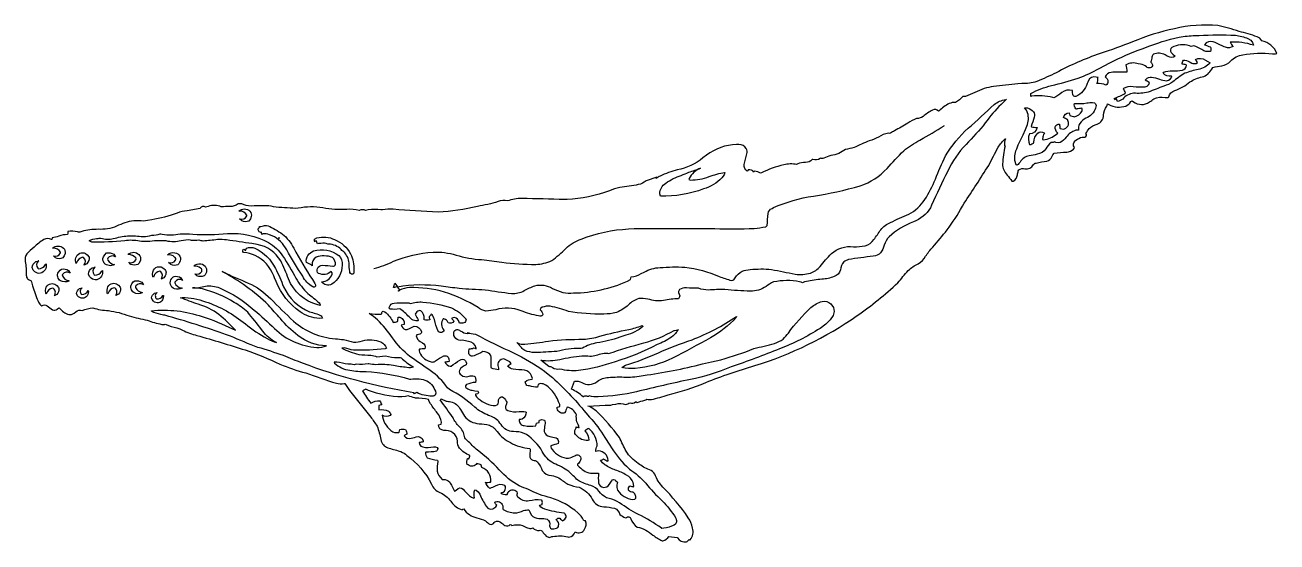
# Model space of a CAD drawing. Extents: x 0.7 to 44.7, y 1.1 to 11.2.
# Drawn here: x 0.7 to 22.34, y 1.11 to 10.04 of the extents above; entities that cross this region are included whole.
import ezdxf

# ---------------------------------------------------------------- set-up
doc = ezdxf.new("R2010")
doc.units = 0
doc.linetypes.add('0', pattern=[0])
doc.layers.add('1', color=7, linetype='0')

msp = doc.modelspace()

# ---------------------------------------------------------------- linework, layer by layer
at = {"layer": '1'}
msp.add_line((5.087608, 6.346344), (5.087608, 6.374123), dxfattribs=at)
for points in [[(21.542305, 9.417542, -0.173071), (21.751076, 9.528156, -0.064886), (22.268356, 9.545841), (22.316948, 9.543186), (22.342865, 9.550148, 0.242235), (22.081238, 9.770531, 0.199274), (21.999916, 9.837486, 0.03598), (21.687317, 9.929848, 0.039662), (21.319611, 10.032261, 0.081936), (20.572739, 9.976929, 0.048019), (19.847069, 9.753143, -0.019304), (19.283531, 9.548775, 0.040999), (18.526253, 9.216801, -0.015566), (18.188148, 9.065453, -0.082231), (17.933289, 9.029018), (17.862207, 9.024373, -0.000413), (17.439436, 8.977151, 0.029146), (17.278023, 8.946175, -0.015171), (16.954596, 8.808665, -0.116418), (16.909866, 8.8064, -0.127824), (16.783714, 8.704975, 0.133525), (16.677307, 8.683032, 0.114933), (16.503242, 8.557247), (16.490189, 8.550716, 0.366528), (16.388184, 8.571026, 0.071181), (16.224739, 8.459145, -0.113593), (16.112785, 8.424614, 0.092571), (15.962646, 8.344429, -0.025854), (15.727192, 8.215131, 0.029722), (15.661667, 8.170277), (15.644829, 8.169724), (15.625992, 8.17247, 0.125022), (15.453301, 8.103784, -0.06554), (15.294357, 8.040878, 0.017308), (15.031301, 7.922694, -0.000226), (14.882095, 7.888676, 0.033913), (14.766762, 7.823311, -0.076795), (14.627693, 7.788025, 0.043361), (14.506617, 7.740386, -0.151327), (14.451157, 7.740456), (14.441765, 7.737694, -0.281067), (14.318756, 7.718235), (14.307693, 7.716595, -0.207152), (14.190979, 7.668163, 0.084476), (14.055351, 7.641933), (14.037056, 7.630604, 0.127788), (13.815143, 7.624437, 0.069925), (13.428642, 7.485134), (13.410484, 7.481888, 0.103902), (13.315231, 7.517033, 0.350054), (13.299667, 7.501057, 0.344932), (13.200195, 7.536652, -0.062919), (13.18409, 7.514038, -0.279382), (13.131805, 7.629696, -0.040662), (13.17691, 7.813103, 0.173744), (13.166565, 7.909885, 0.228783), (13.039528, 7.976723), (12.997826, 7.979046, 0.156054), (12.480919, 7.790554), (12.417755, 7.745178, -0.116817), (11.973087, 7.536773, 0.051825), (11.677279, 7.432478, 0.02241), (11.607162, 7.388477, -0.012596), (11.619736, 7.412247), (11.61718, 7.411488), (11.432846, 7.350037, -0.120673), (11.300011, 7.28376, -0.026129), (10.978021, 7.234168, 0.067391), (10.80072, 7.177822, -0.077741), (10.069481, 7.02504), (10.02433, 7.024782, 0.00182), (9.284372, 7.045288, 0.07982), (9.037964, 7.001186, 0.160723), (8.873535, 6.990669, -0.04153), (8.517159, 6.908188, -0.047516), (7.837714, 6.807484, -0.010349), (7.060143, 6.857628, 0.048224), (6.874268, 6.847061), (6.848999, 6.846863, 0.048249), (6.628358, 6.848147, 0.045128), (6.582085, 6.83379, 0.268847), (6.475014, 6.838707, 0.091094), (6.259674, 6.854576, -0.064571), (5.846353, 6.883056, 0.083716), (5.418786, 6.876931), (5.375809, 6.871685, -0.011534), (4.989089, 6.899868, 0.081381), (4.828616, 6.919146, 0.008831), (4.602832, 6.914155, -0.097672), (4.443214, 6.950783, -0.018244), (4.377792, 6.950726, -0.192086), (4.239899, 6.906036, 0.036751), (4.08847, 6.897793, 0.2019), (3.861557, 6.90733), (3.815903, 6.895664, 0.446137), (3.723221, 6.870522), (3.497475, 6.829472, 0.081369), (3.327126, 6.792217, -0.059658), (2.885129, 6.677564), (2.815662, 6.666238), (2.746208, 6.654823, -0.005981), (2.575203, 6.659359, 0.08402), (2.278108, 6.564174, -0.108736), (1.958605, 6.511522, 0.058284), (1.677757, 6.475792, -0.240924), (1.603332, 6.467958, 0.106097), (1.435936, 6.471127, 0.004662), (1.429291, 6.421013, 0.092152), (1.277851, 6.391504, -0.030732), (1.165352, 6.365814), (1.157898, 6.333687), (1.152054, 6.335087, 0.278379), (1.020546, 6.33268, 0.064353), (0.850609, 6.201351, 0.063881), (0.72438, 6.086243, 0.193857), (0.698219, 5.957249, -0.043973), (0.715301, 5.719972, 0.128605), (0.738182, 5.654373, 0.012279), (0.793171, 5.627571, -0.133244), (0.822826, 5.53553, 0.017869), (0.920938, 5.268892, 0.053179), (0.965919, 5.200981), (0.985374, 5.190243, -0.329383), (1.080017, 5.189625, -0.012824), (1.170572, 5.121149, 0.302828), (1.250885, 5.129761), (1.278069, 5.154957), (1.290222, 5.149139, 0.143424), (1.452774, 5.037876, 0.224579), (1.54332, 5.065117), (1.572701, 5.085873, -0.267372), (1.68544, 5.110012, -0.053913), (1.869331, 5.152931, 0.056556), (2.13649, 5.105843, -0.062288), (2.498634, 5.014126, 0.013899), (2.80909, 4.938889, 0.041566), (3.059146, 4.868665, 0.055721), (3.120743, 4.870659), (3.223312, 4.829624, -0.084346), (3.416046, 4.769722, 0.053065), (3.667669, 4.678321, -0.005162), (4.503319, 4.426273, -0.026346), (5.102468, 4.182991, 0.036409), (5.548326, 4.029552, 0.015159), (6.078034, 3.852109, 0.080949), (6.211624, 3.845032), (6.224655, 3.849518), (6.306701, 3.726445, 0.00724), (6.672173, 3.267245, -0.019178), (6.783302, 3.106995), (6.794937, 3.082272, -0.019226), (6.855759, 2.84951, 0.262658), (6.990883, 2.727219, -0.023526), (7.195115, 2.66971, -0.077067), (7.297935, 2.603561, -0.116516), (7.725822, 2.108665, 0.222573), (7.87014, 1.961044, -0.147403), (8.05555, 1.813778), (8.07151, 1.794144, 0.181437), (8.251122, 1.666328, -0.019001), (8.281029, 1.680359, 0.201018), (8.507027, 1.525974, -0.049315), (8.656273, 1.474602, 0.04361), (8.73008, 1.414597, 0.329491), (8.809971, 1.447214, -0.414995), (8.918544, 1.448273, 0.007821), (8.99447, 1.393511, 0.292662), (9.085556, 1.409077, -0.013654), (9.115417, 1.395477, -0.076854), (9.202797, 1.402447), (9.219032, 1.406113, -0.134962), (9.363825, 1.358888, 0.097202), (9.447723, 1.340496), (9.465477, 1.345467), (9.474388, 1.349937, 0.221227), (9.587105, 1.304974, -0.416612), (9.642494, 1.288101, 0.062518), (9.706894, 1.210976, 0.098957), (9.763614, 1.185142, -0.112353), (9.82113, 1.201746, -0.098341), (10.08007, 1.199181), (10.100647, 1.192879, 0.287396), (10.207809, 1.282433, 0.444871), (10.370974, 1.328176, 0.248706), (10.386055, 1.471893, -0.021246), (10.355331, 1.478634), (10.351517, 1.483593, 0.113527), (10.252441, 1.613068, 0.095309), (9.789383, 1.872375, -0.059), (9.398125, 2.012482, 0.011523), (9.239288, 2.077316, -0.085995), (8.894547, 2.354324, 0.044876), (8.5197, 2.692302, -0.029062), (8.343201, 2.863335, -0.240865), (8.296776, 2.928047, 0.162158), (8.200623, 3.103909, -0.077002), (8.096024, 3.25555, 0.007907), (7.875113, 3.561688), (7.877714, 3.560531, 0.210743), (7.887964, 3.576526), (7.890892, 3.579235), (7.976883, 3.543301, -0.027922), (8.05532, 3.531374, -0.222259), (8.223488, 3.397228), (8.257202, 3.341961), (8.276802, 3.31068, 0.242944), (8.506699, 3.158096, 0.014331), (8.678261, 3.139641, -0.187937), (8.838486, 3.042019), (8.858925, 3.017887, 0.133133), (9.087669, 2.825634, 0.105327), (9.422173, 2.721928), (9.429695, 2.714787, 0.037751), (9.426727, 2.571247, 0.36582), (9.4972, 2.518677, -0.227232), (9.570206, 2.472637, -0.045633), (9.639891, 2.345185, 0.25304), (9.798696, 2.257574, -0.062629), (9.92704, 2.216297, 0.026745), (10.083725, 2.105213, 0.047746), (10.279045, 2.052914, -0.17715), (10.501465, 1.846149, 0.256827), (10.70163, 1.717537, -0.043459), (10.887559, 1.691349, -0.257124), (10.978821, 1.582951, 0.039134), (11.076309, 1.527035), (11.092621, 1.533527, -0.473349), (11.170486, 1.509232, 0.15331), (11.282646, 1.365658, -0.132637), (11.552611, 1.22615, 0.055838), (11.710938, 1.127575), (11.725876, 1.126236, 0.156049), (11.829437, 1.203171), (11.828606, 1.204288), (11.972054, 1.183796), (11.974762, 1.182255, 0.295516), (12.130496, 1.110029, 0.209917), (12.178108, 1.152973, 0.204043), (12.197433, 1.144814, 0.233404), (12.239375, 1.348951, 0.095955), (12.163322, 1.52742, 0.044161), (11.723366, 2.056561, -0.085342), (11.584752, 2.278569, 0.180777), (11.491837, 2.356842, -0.082485), (11.297058, 2.466282, -0.109826), (11.089356, 2.675673, 0.005855), (10.972595, 2.912647, 0.044511), (10.571516, 3.372873, 0.06145), (10.455002, 3.448799), (10.425842, 3.455196), (10.723747, 3.475056, 0.09594), (10.85527, 3.481049), (10.911858, 3.491745, -0.15874), (11.080498, 3.484959, 0.025409), (11.156372, 3.512932, 0.382493), (11.248764, 3.532154, -0.217835), (11.278961, 3.520584, -0.029353), (11.412375, 3.556737, 0.042626), (11.449043, 3.575191, 0.115582), (11.525337, 3.571281, 0.042385), (11.816711, 3.653645, 0.043159), (12.464943, 3.864677, -0.022805), (13.314491, 4.155327, 0.078), (15.082911, 5.019784, 0.037508), (15.786896, 5.587972, -0.008209), (15.967308, 5.797577, -0.081758), (16.140877, 5.917305, 0.139588), (16.267143, 6.045692, -0.055528), (16.390417, 6.20291, 0.00214), (16.641891, 6.502052, 0.032443), (16.902534, 6.908646), (16.934013, 6.960667, 0.003233), (17.358315, 7.615635, -0.000512), (17.521475, 7.929632, -0.073119), (17.643738, 8.073147), (17.650749, 8.074375, 0.143489), (17.630465, 7.961986, 0.180413), (17.640594, 7.953362, 0.031096), (17.597986, 7.640496, 0.188244), (17.676422, 7.449898, -0.020587), (17.760468, 7.344456), (17.779579, 7.343407, 0.263757), (17.854927, 7.453293, -0.012811), (17.870102, 7.523571), (17.879402, 7.538418, -0.245596), (17.985596, 7.556362, 0.337823), (18.132542, 7.630186, -0.160633), (18.177345, 7.657112, -0.04123), (18.362942, 7.690543, 0.211354), (18.452324, 7.764946), (18.468491, 7.800125), (18.487549, 7.828304, -0.030256), (18.708176, 7.845644, 0.129608), (18.827133, 7.897034), (18.844582, 7.919097, -0.458192), (18.866417, 8.050407, -0.109578), (18.975021, 8.104763, 0.364051), (19.051552, 8.133362, 0.172093), (19.039772, 8.165947, -0.035866), (19.095512, 8.254025, -0.118408), (19.235535, 8.330261, 0.347032), (19.342285, 8.485035, -0.150294), (19.398466, 8.640931, 0.027676), (19.414925, 8.677891), (19.43689, 8.668678, 0.208156), (19.729322, 8.64225, 0.155678), (19.816765, 8.717438), (19.837059, 8.730316), (19.860886, 8.714455, 0.321565), (20.138975, 8.712214, 0.045359), (20.215744, 8.767612, -0.151145), (20.409306, 8.790332, 0.01874), (20.461288, 8.79026), (20.471397, 8.798798, -0.277027), (20.578346, 8.910255, 0.098493), (20.839012, 9.059082, -0.103997), (21.049959, 9.144646, 0.199981), (21.215698, 9.279015), (21.235626, 9.307381, -0.052483), (21.390335, 9.334557, 0.146365)], [(21.936073, 9.692245, 0.102684), (21.534904, 9.743587, 0.012001), (21.583298, 9.672759, -0.263342), (21.455017, 9.657883, -0.027542), (21.275436, 9.738201), (21.240547, 9.750492, 0.373922), (21.091087, 9.699745, -0.043262), (21.185997, 9.662453), (21.193764, 9.661041, -0.116305), (21.194412, 9.586555, -0.192142), (21.042389, 9.616493, 0.082055), (20.903124, 9.680697, 0.148074), (20.857658, 9.670433), (20.831749, 9.683441, 0.196699), (20.523851, 9.650873, 0.420898), (20.51181, 9.566654), (20.539536, 9.537254), (20.584114, 9.505302, -0.318961), (20.459305, 9.497562), (20.442444, 9.506073), (20.407814, 9.524663, 0.225932), (20.207909, 9.537823, 0.243725), (20.181068, 9.488987, -0.044751), (20.162544, 9.402973), (20.163727, 9.397854, -0.074009), (20.193001, 9.352287, -0.606955), (20.087234, 9.316986, 0.16285), (19.983978, 9.362637), (19.944748, 9.372112, 0.200656), (19.730682, 9.355392, -0.020489), (19.748428, 9.231323), (19.750717, 9.225544), (19.726517, 9.224422, 0.039147), (19.475075, 9.223136, 0.23448), (19.369568, 9.144886), (19.381027, 9.136688, -0.557261), (19.386093, 9.003319, 0.124509), (19.229256, 9.032536, 0.095744), (19.247856, 9.127579), (19.249969, 9.133907), (19.218903, 9.142262, 0.400795), (19.081062, 9.07275), (19.071831, 9.053368), (19.063087, 9.033024, -0.20373), (18.867176, 8.806345, -0.422065), (18.811424, 8.844002), (18.80632, 8.873005), (18.805702, 8.911686, 0.231966), (18.623917, 8.873535, -0.020226), (18.484093, 8.781651), (18.465782, 8.78936, 0.087008), (18.102325, 8.814148), (18.091118, 8.809944), (18.087616, 8.80468), (18.087654, 8.86026, -0.061259), (18.445793, 8.994667, 0.01946), (18.905579, 9.122894, 0.031962), (19.269478, 9.290771), (19.453087, 9.386044, -0.040056), (20.013367, 9.633064), (20.14238, 9.679615, -0.04906), (20.723396, 9.843586, -0.041105), (20.995819, 9.861153, -0.030918), (21.624073, 9.865431, -0.070265), (21.840958, 9.808895), (21.888245, 9.778011), (21.920731, 9.739357)], [(21.148148, 9.412437), (21.186478, 9.388561, -0.168061), (20.980309, 9.272537, 0.050636), (20.750046, 9.207184, 0.048881), (20.541727, 9.058315, -0.092076), (20.385605, 8.98785, -0.011047), (20.116257, 8.883583, -0.100838), (19.864326, 8.865738, 0.184205), (19.675638, 8.762873, -0.125866), (19.587593, 8.721394), (19.560089, 8.776402), (19.558884, 8.776821, 0.15224), (19.543877, 8.748104, -0.376355), (19.53257, 8.777973, 0.047945), (19.714134, 8.859844), (19.721054, 8.867485, 0.11151), (19.686302, 8.939903), (19.694427, 8.953098, -0.148947), (19.854584, 8.980549, 0.044848), (20.066607, 8.976387, 0.122373), (20.123688, 9.005478), (20.136551, 9.032055), (20.135963, 9.050423, -0.005104), (20.066467, 9.088554), (20.079117, 9.10841, -0.254493), (20.174263, 9.13854, -0.080064), (20.312111, 9.104439, 0.078003), (20.433762, 9.080193), (20.4683, 9.087605), (20.498154, 9.107456), (20.522293, 9.14257), (20.520348, 9.159709, -0.285428), (20.372391, 9.210484), (20.386581, 9.226025, -0.115357), (20.533455, 9.249119, 0.063241), (20.709044, 9.261911, 0.298548), (20.777954, 9.344391), (20.774445, 9.355991, 0.015183), (20.703453, 9.364933, -0.227443), (20.729439, 9.433716), (20.747009, 9.4375, -0.077653), (20.869419, 9.384086, 0.141505), (20.945915, 9.37751), (20.968643, 9.391537), (20.97036, 9.396935, -0.005933), (20.931641, 9.443893, -0.295853), (21.1052, 9.437297, -0.022053)], [(17.573853, 8.668068, 0.051498), (17.299774, 8.350018, -0.023598), (16.967346, 7.976707, 0.088269), (16.6493, 7.51455, 0.016268), (16.371704, 6.928043, -0.183457), (16.101151, 6.659641), (16.055702, 6.638542, 0.095317), (15.637303, 6.383221, 0.119613), (15.553032, 6.235711, -0.064413), (15.48891, 6.106763, -0.198324), (15.362572, 6.045223, 0.018831), (14.933199, 5.986964, 0.078071), (14.854912, 5.95002, 0.160039), (14.79471, 5.808962, -0.268251), (14.685465, 5.69338, -0.077341), (14.474548, 5.647877, 0.028277), (14.207253, 5.6115), (14.170448, 5.601048), (14.137611, 5.588177), (14.115227, 5.596382), (14.08963, 5.604713, 0.10172), (13.638016, 5.600975, 0.071207), (13.50795, 5.521984, -0.148969), (13.236618, 5.44334, -0.030146), (12.797455, 5.472847, 0.020746), (12.511527, 5.461024, -0.094073), (12.3405, 5.492943, -0.030875), (12.132225, 5.49833, 0.147796), (12.013617, 5.468767, 0.233937), (11.996849, 5.422157), (12.004951, 5.390343), (12.019257, 5.359638, -0.003619), (11.996735, 5.309563, 0.050904), (11.736754, 5.280053, -0.105681), (11.464481, 5.3053, 0.078663), (11.306686, 5.313583, 0.117015), (11.128784, 5.205009, -0.086512), (10.921486, 5.074532, -0.075598), (10.70298, 5.047485, -0.050066), (10.092133, 5.093212, 0.035902), (9.774276, 5.181986, 0.115172), (9.638718, 5.163956), (9.608727, 5.145626), (9.60183, 5.119545, -0.163274), (9.646645, 5.039349, -0.412945), (9.611542, 5.012955), (9.594757, 5.012424), (9.575966, 5.013695, -0.047556), (9.27343, 5.103302, 0.170676), (8.833946, 5.120786, -0.043605), (8.66449, 5.099094, -0.106531), (8.528656, 5.157589, 0.061832), (7.947411, 5.427898, 0.077671), (7.343854, 5.503523, 0.087844), (7.170753, 5.458992, -0.623651), (7.14827, 5.448196, 0.308654), (7.171074, 5.469471), (7.170898, 5.471409), (7.135254, 5.518929), (7.134018, 5.519127, 0.008917), (7.064285, 5.503685, 0.042939), (7.088158, 5.581718), (7.134949, 5.519337, -0.077017), (7.892921, 5.532124, -0.01131), (8.203705, 5.492032, 0.00999), (8.652129, 5.466827, -0.000063), (9.104034, 5.400762, 0.138285), (9.326591, 5.45195, -0.040276), (9.511017, 5.536373, -0.207581), (9.814357, 5.489892, 0.037703), (9.993698, 5.419758, 0.074872), (10.181046, 5.411415, 0.101021), (11.11026, 5.615505), (11.166289, 5.6437, -0.000645), (11.175873, 5.688919, 0.110048), (11.348839, 5.74612), (11.402, 5.772644, -0.122359), (11.675682, 5.85038, -0.031814), (12.104553, 5.857838, -0.072402), (12.698029, 5.696123, 0.030162), (12.910176, 5.62834, 0.335583), (12.974953, 5.672557, -0.123233), (13.094101, 5.787407, -0.084068), (13.231528, 5.816422, -0.050311), (13.603844, 5.817146, -0.00393), (14.011687, 5.7369, 0.099844), (14.274986, 5.754338, 0.132356), (14.442955, 5.868896, -0.022151), (14.638764, 6.092421, -0.209186), (15.020688, 6.211009, 0.051024), (15.223015, 6.228193, 0.167813), (15.37233, 6.334145, 0.010675), (15.491524, 6.50423, -0.12136), (15.660408, 6.631451, -0.003328), (15.974609, 6.772133, 0.131431), (16.253122, 7.028006, 0.054), (16.435928, 7.377221, -0.019847), (16.613754, 7.779696, -0.08268), (17.005127, 8.257684, 0.00796), (17.452621, 8.66699, -0.152936), (17.653379, 8.751773), (17.661236, 8.754697), (17.668228, 8.75932, 0.002466)], [(18.867622, 8.593563, -0.28209), (18.842178, 8.687656, 0.089343), (19.053364, 8.697259, -0.031691), (19.155609, 8.703072), (19.187248, 8.695744), (19.207802, 8.678955), (19.214752, 8.650307), (19.205566, 8.60738, -0.214062), (19.040817, 8.431108, 0.116858), (18.931622, 8.33912, 0.13905), (18.913406, 8.264751), (18.908592, 8.226635), (18.864014, 8.224586, 0.166292), (18.700594, 8.10164, -0.078803), (18.592194, 8.011791), (18.558296, 8.003838), (18.522087, 8.009628), (18.494286, 8.021816, -0.170592), (18.452217, 8.013683), (18.439438, 8.009586, 0.134815), (18.348282, 7.901154, -0.200784), (18.194893, 7.81078, -0.058075), (18.05706, 7.783905, 0.192968), (17.902153, 7.674319, -0.026019), (17.853294, 7.621704), (17.834671, 7.627773), (17.808929, 7.700657), (17.809196, 7.780689), (17.829582, 7.866344, -0.038414), (17.952682, 8.141499), (17.994759, 8.234127), (18.02755, 8.324623), (18.045189, 8.411442), (18.041786, 8.493042), (18.011459, 8.567867), (17.976669, 8.610233), (18.031822, 8.610233, -0.138531), (18.13306, 8.544351, -0.230325), (18.146194, 8.448677, -0.010228), (18.093285, 8.290897), (18.096786, 8.282288, 0.013783), (18.195175, 8.271175, -0.394245), (18.064064, 8.159992, 0.226457), (18.066444, 7.974365, 0.055638), (18.135727, 8.002411), (18.138618, 8.015285, -0.201491), (18.206104, 8.173612, -0.303455), (18.315071, 8.179913), (18.32132, 8.166828, 0.225591), (18.293367, 8.085202, -0.048917), (18.287354, 8.061756), (18.306618, 8.059795, 0.144581), (18.531303, 8.156555), (18.553329, 8.172295, -0.243084), (18.509956, 8.283134, -0.349993), (18.582832, 8.328384, 0.041133), (18.591255, 8.257622), (18.596817, 8.251718, 0.501612), (18.740852, 8.338875, 0.037302), (18.723267, 8.409439, -0.047493), (18.653885, 8.441761, -0.394002), (18.748421, 8.522789, -0.006631), (18.759903, 8.475609, 0.015118), (18.843422, 8.457924, 0.216568), (18.969698, 8.549902, 0.189984), (18.968613, 8.604733, -0.011837), (18.883888, 8.592293), (18.875343, 8.588314)], [(12.525421, 7.42128, -0.051334), (12.79525, 7.494247), (12.786003, 7.454823), (12.745773, 7.401451, -0.120812), (12.427714, 7.208258, -0.095616), (11.683037, 7.086025), (11.669899, 7.127178, -0.260279), (11.774533, 7.30774, -0.085401), (12.043009, 7.44333, 0.020394), (12.170944, 7.499123, 0.015609), (12.377563, 7.567993, 0.194125), (12.180473, 7.387875), (12.175896, 7.371944), (12.200714, 7.363361, 0.094736)], [(4.442581, 6.65617), (4.405869, 6.693832), (4.408112, 6.691814, 0.398589), (4.530807, 6.742729), (4.52961, 6.758236, 0.279689), (4.408104, 6.826324), (4.392189, 6.827724, -0.377721), (4.584832, 6.824769, -0.247194), (4.608154, 6.730175), (4.594345, 6.692963), (4.567787, 6.654411, -0.193137)], [(4.787964, 6.421066), (4.786186, 6.461189, -0.710353), (4.735273, 6.531058, -0.082918), (4.75325, 6.557697, 0.0194), (4.838127, 6.579506, -0.137163), (4.9562, 6.543213, -0.073852), (5.203621, 6.379875, -0.076219), (5.378761, 6.114123, 0.019612), (5.707703, 5.577827, -0.135447), (5.715874, 5.526154, -0.421841), (5.671631, 5.518707, -0.156007), (5.497818, 5.699982, -0.013139), (5.220078, 6.157196), (5.196892, 6.19323, 0.179644), (4.923755, 6.417443, 0.130417), (4.807655, 6.434303), (4.793465, 6.426586)], [(2.676483, 6.307526, 0.074486), (2.419754, 6.315201, -0.036867), (1.851256, 6.290928), (1.805527, 6.315205, -0.164804), (1.933365, 6.34985, 0.056633), (1.989853, 6.361103), (2.006882, 6.361183, 0.163452), (2.221191, 6.351097, -0.032802), (2.469612, 6.399776, -0.027095), (2.738557, 6.385475, 0.082916), (2.886086, 6.409172, 0.093892), (3.0326, 6.433949), (3.045303, 6.434479), (3.069229, 6.426601, 0.083185), (3.37663, 6.430839, -0.059232), (3.59623, 6.427872, 0.032998), (4.194885, 6.436394, -0.145542), (4.906378, 6.283417, -0.110355), (5.149818, 6.051556, -0.020644), (5.379135, 5.665981, 0.059166), (5.586632, 5.399609, -0.03108), (5.780209, 5.239075, -0.078831), (5.800903, 5.204044), (5.796776, 5.19421), (5.757988, 5.204971, -0.240463), (5.251038, 5.654217, 0.023853), (5.115604, 5.966706, 0.223126), (4.711037, 6.247486), (4.617581, 6.264072, -0.001447), (4.180538, 6.328388, 0.027131), (4.023636, 6.334587, -0.027547), (3.773205, 6.309125, -0.081659), (3.708397, 6.325268), (3.697693, 6.326103, -0.101117), (3.573029, 6.318947), (3.555794, 6.325375, 0.086597), (3.394081, 6.312061, -0.123792), (3.136292, 6.309956, 0.042571), (2.815926, 6.298954, -0.045655)], [(5.700027, 6.328949), (5.701195, 6.343971), (5.74295, 6.362476, -0.18661), (6.049018, 6.333478, -0.167947), (6.324709, 6.088033, -0.132789), (6.380821, 5.804054), (6.378464, 5.7542), (6.361092, 5.734261, -0.410732), (6.309471, 5.782135, -0.054818), (6.301262, 5.929749, 0.162018), (6.206184, 6.122949, 0.043209), (6.170845, 6.14669), (6.158966, 6.164284, 0.188663), (5.949051, 6.255203), (5.930176, 6.252758, 0.21797), (5.812509, 6.268909, -0.019765), (5.754272, 6.263012), (5.726753, 6.318043, 0.077285), (5.713264, 6.296925, -0.262806)], [(1.222107, 6.01572), (1.184708, 6.052731), (1.186981, 6.050751, 0.398884), (1.308716, 6.103817), (1.30722, 6.119301, 0.279356), (1.184456, 6.18523), (1.168518, 6.186356, -0.377669), (1.361195, 6.186807, -0.247149), (1.386276, 6.092636), (1.373161, 6.055183), (1.347328, 6.016171, -0.193122)], [(1.764122, 5.916599), (1.716431, 5.893314), (1.719063, 5.89481, 0.410407), (1.704651, 6.023888), (1.689064, 6.027271, 0.281908), (1.586823, 5.933849), (1.580826, 5.91943, -0.398765), (1.640107, 6.098076, -0.23643), (1.739433, 6.092289), (1.772018, 6.068623), (1.802208, 6.032692, -0.218388)], [(2.228493, 6.07925), (2.257271, 6.035526), (2.255463, 6.037922, 0.389856), (2.125122, 6.010422), (2.123299, 5.994976), (2.12706, 5.98032, 0.22735), (2.244804, 5.901535, -0.343024), (2.064354, 5.927964, -0.285998), (2.051575, 6.036926), (2.072334, 6.070946), (2.105881, 6.103939, -0.193411)], [(2.527115, 5.905155), (2.489922, 5.941952), (2.497528, 5.936832, 0.339131), (2.61245, 5.98661), (2.61467, 6.00222), (2.609062, 6.016567, 0.246137), (2.480339, 6.074902), (2.486931, 6.085995), (2.526695, 6.104492, -0.427627), (2.690882, 6.031415, -0.16937), (2.685417, 5.959301), (2.664825, 5.920784), (2.645859, 5.903545, -0.207303)], [(3.214767, 5.901619), (3.177979, 5.939346), (3.1819, 5.936092, 0.335877), (3.298569, 5.976265, 0.388115), (3.280378, 6.032453, 0.190253), (3.1614, 6.073219, -0.191502), (3.286309, 6.107799, -0.535438), (3.367652, 5.939173, -0.087372), (3.337708, 5.899281, -0.197489)], [(4.532265, 6.193203, -0.019218), (4.528343, 6.183651, -0.225293), (4.665962, 6.183723, -0.181235), (5.024399, 5.83622, -0.026086), (5.165237, 5.516933, 0.184109), (5.615768, 5.082848, -0.072059), (5.816476, 5.016268, -0.189948), (5.836014, 4.978497), (5.787148, 4.971695, -0.147707), (5.450874, 5.085075, -0.14507), (5.037483, 5.608181), (5.009438, 5.67437), (4.995155, 5.707291, 0.194433), (4.674141, 6.06144, 0.068228), (4.477509, 6.110561), (4.464104, 6.114769, -0.166407), (4.466743, 6.1646, -0.537262), (4.502342, 6.142017), (4.504272, 6.138012), (4.531998, 6.193462), (4.532356, 6.193821)], [(5.60688, 5.916664, 0.017964), (5.560715, 5.938976, -0.365597), (5.686073, 6.137684, -0.249235), (6.119981, 6.056653, -0.219134), (6.179178, 5.894109, -0.253352), (5.998479, 5.560972, -0.363685), (5.82412, 5.605595, 0.326708), (6.005944, 5.736955), (6.007668, 5.747896), (6.008461, 5.758942), (5.987022, 5.780922, -0.303163), (5.769346, 5.750406, -0.38642), (5.75246, 5.831657, -0.315539), (5.839584, 5.889431, -0.018817), (6.017352, 5.873638), (6.028203, 5.875147, 0.476182), (6.062073, 5.929386), (6.053139, 5.960835), (6.03537, 6.001583), (6.013557, 6.024925, 0.176274), (5.726696, 6.028404, 0.349899), (5.662895, 5.888142), (5.659988, 5.882473, 0.039344)], [(0.879906, 5.954929), (0.93166, 5.967514), (0.928757, 5.96661, 0.410188), (0.91394, 5.837593), (0.928398, 5.830978, 0.2788), (1.049095, 5.900475), (1.058182, 5.913273, -0.39518), (0.960481, 5.75147, -0.236531), (0.864689, 5.778202), (0.838192, 5.808216), (0.816772, 5.849689, -0.201097)], [(1.854027, 5.842873), (1.905754, 5.855469), (1.902847, 5.854565, 0.410302), (1.888062, 5.725544), (1.902527, 5.718929, 0.278806), (2.02317, 5.788429), (2.032257, 5.801224, -0.395196), (1.934582, 5.639423, -0.236579), (1.838791, 5.666153), (1.812294, 5.696163), (1.790871, 5.737633, -0.216577)], [(3.094742, 5.674519), (3.047325, 5.651398), (3.054665, 5.656864, 0.355612), (3.041374, 5.77861), (3.026787, 5.785454, 0.303236), (2.920883, 5.698017), (2.914429, 5.68343), (2.905624, 5.692955), (2.899765, 5.735466), (2.903969, 5.773544, -0.613449), (3.102177, 5.827714), (3.114241, 5.814491, -0.296978), (3.131908, 5.750917, -0.16034)], [(3.668045, 5.706478), (3.630577, 5.743561), (3.63456, 5.740372, 0.336044), (3.750458, 5.782597, 0.388011), (3.731217, 5.838458, 0.190072), (3.611481, 5.877121, -0.191634), (3.735753, 5.913889, -0.534925), (3.820221, 5.746749, -0.087435), (3.791031, 5.706326, -0.197457)], [(1.444771, 5.799118), (1.473549, 5.755394), (1.468803, 5.760689, 0.335077), (1.345985, 5.73885), (1.338699, 5.724571), (1.340446, 5.709164, 0.259261), (1.451729, 5.62418), (1.454887, 5.617153, -0.234423), (1.309584, 5.621572, -0.420671), (1.274475, 5.770771), (1.300224, 5.804543), (1.326736, 5.824177, -0.203425)], [(7.428009, 3.671005), (7.415558, 3.686635, -0.04834), (5.491202, 4.19811, -0.007978), (5.162094, 4.33043, 0.009318), (4.722397, 4.471508, -0.014493), (4.247352, 4.664799, 0.016892), (3.184204, 5.005737), (3.115273, 5.026905), (3.087616, 5.026902, -0.007418), (2.919569, 5.074623, -0.054271), (2.884094, 5.096008), (2.879562, 5.105358, -0.107369), (3.760373, 5.002586, -0.039191), (4.281227, 4.79068), (4.334373, 4.767334, 0.024552), (4.048767, 5.038067, 0.083799), (3.689621, 5.217003, -0.016669), (3.384071, 5.328812), (3.411766, 5.33395, -0.085074), (3.814786, 5.260258, -0.094779), (4.504837, 4.875212, 0.036131), (4.882086, 4.622443, 0.040265), (5.044708, 4.55537), (5.003067, 4.574291, -0.098754), (4.781548, 4.780048, 0.017145), (4.545326, 5.076836, 0.069665), (4.313171, 5.247383, 0.078019), (3.761765, 5.4809, 0.045005), (3.588097, 5.499649, 0.073447), (3.813681, 5.529213, -0.141094), (4.059647, 5.497768, -0.083652), (4.656996, 5.116201, -0.013668), (5.011627, 4.794746, 0.174247), (5.739155, 4.467281, 0.106956), (5.908623, 4.499733, -0.172797), (5.414632, 4.677072, -0.059805), (5.109982, 4.969586, -0.002074), (4.902386, 5.202025, 0.070423), (4.104752, 5.781635, 0.013999), (4.555833, 5.583214, -0.089815), (4.943459, 5.311692, 0.010724), (5.33691, 4.923785, 0.162026), (6.061491, 4.62094, 0.005711), (6.201401, 4.606537, -0.003324), (6.377701, 4.563427, 0.127705), (6.528763, 4.584972, -0.155392), (6.847762, 4.566, -0.197118), (6.94381, 4.455841), (6.920799, 4.446453, -0.045793), (6.377701, 4.425004, -0.076145), (6.220207, 4.466042, -0.103752), (6.170258, 4.456966, 0.055784), (6.467194, 4.349091, 0.017776), (6.674492, 4.336098, -0.073004), (6.779312, 4.309917), (6.926971, 4.327614, 0.102058), (7.140259, 4.297979, -0.027425), (7.198944, 4.292091, 0.074214), (7.407745, 4.136894), (7.415222, 4.129204, -0.115539), (7.299922, 4.123785, -0.038458), (7.065025, 4.160282, 0.046003), (6.762411, 4.171534, -0.054343), (6.640831, 4.187008), (6.629181, 4.187252, -0.064533), (6.427094, 4.180454, 0.063133), (6.384857, 4.170753, 0.107595), (6.277636, 4.17865, 0.00719), (6.088202, 4.217322, 0.042703), (6.042587, 4.21674), (6.048233, 4.200214, 0.174396), (6.311675, 4.076338, 0.045796), (6.591354, 4.053265, -0.061159), (7.342957, 3.921154), (7.368256, 3.922878, -0.142344), (7.643937, 3.893387, -0.216781), (7.798804, 3.678375, -0.371078), (7.755127, 3.629616), (7.731339, 3.62603, -0.09618), (7.467896, 3.688557, -0.013636)], [(3.391426, 5.67215), (3.420265, 5.628353), (3.41703, 5.632271, 0.3986), (3.286659, 5.600464), (3.286636, 5.584957, 0.270702), (3.395416, 5.497906), (3.410637, 5.49382, -0.190417), (3.281382, 5.482686, -0.539617), (3.234039, 5.663337, -0.086705), (3.271141, 5.696976, -0.212082)], [(1.281181, 5.489841, -0.215452), (1.244004, 5.383037, -0.00031), (1.197395, 5.360306, 0.41889), (1.187256, 5.488602), (1.172089, 5.493725, 0.293332), (1.068016, 5.403217), (1.061783, 5.388706), (1.052086, 5.409904), (1.048363, 5.451599), (1.054405, 5.488689, -0.47392), (1.212616, 5.562069), (1.245499, 5.540741), (1.276291, 5.507336)], [(1.638069, 5.4883), (1.681442, 5.498669, 0.4331), (1.666252, 5.39185), (1.679596, 5.385876, 0.280176), (1.787598, 5.453716, -0.45462), (1.688926, 5.318986, -0.257182), (1.605125, 5.364281), (1.585037, 5.401451, -0.210986)], [(2.346992, 5.494804, -0.215252), (2.309844, 5.388011, -0.000329), (2.263206, 5.365292, 0.418895), (2.253067, 5.49358), (2.2379, 5.498703, 0.293361), (2.13382, 5.408188), (2.127594, 5.393673), (2.117897, 5.414871), (2.114174, 5.45657), (2.120209, 5.49366, -0.473909), (2.278427, 5.567036), (2.311302, 5.545704), (2.342094, 5.512299)], [(2.712158, 5.595627), (2.740936, 5.551903), (2.736191, 5.557198, 0.335141), (2.61338, 5.535362), (2.606094, 5.52108), (2.607841, 5.505672, 0.259364), (2.719109, 5.420696), (2.72226, 5.413673, -0.234436), (2.576958, 5.418086, -0.420628), (2.541855, 5.567284), (2.567604, 5.601051), (2.594116, 5.620689, -0.203376)], [(2.93615, 5.408974), (2.9795, 5.419331, 0.467253), (2.968582, 5.308571, 0.318858), (3.080292, 5.367306), (3.08757, 5.367943), (3.08522, 5.328365), (3.073746, 5.295219, -0.522251), (2.917358, 5.268059), (2.894051, 5.298302), (2.884087, 5.326046, -0.221614)], [(7.335732, 4.999008, 0.04613), (7.174637, 5.141193), (7.170815, 5.138901, -0.0994), (7.007988, 5.133862, -0.464419), (6.995505, 5.173821, -0.274454), (7.075317, 5.235615, -0.055619), (7.275887, 5.240334), (7.300545, 5.241337, -0.231228), (7.354187, 5.2267, -0.117137), (7.575386, 5.252914, -0.062105), (8.069611, 5.153675, -0.122242), (8.321068, 4.957497), (8.309883, 4.915962, -0.293671), (8.25034, 4.889722, -0.05129), (8.209167, 4.892006), (8.200539, 4.905357, 0.317792), (8.122464, 4.985989, 0.14936), (8.074722, 4.973358), (8.073929, 4.967945, -0.018776), (8.110779, 4.923145, -0.321712), (8.009018, 4.892948), (8.003746, 4.908913, 0.347553), (7.947792, 4.958893), (7.93718, 4.962666), (7.925079, 4.965172, 0.333628), (7.936462, 4.768681), (7.93734, 4.749237), (7.902924, 4.729664), (7.874908, 4.727215), (7.852203, 4.739227), (7.833755, 4.763023, -0.050207), (7.772682, 4.951834, 0.057017), (7.734245, 5.03476), (7.717522, 5.046017, -0.040403), (7.683311, 5.001545, 0.141009), (7.691963, 4.959461), (7.69223, 4.947987, -0.134991), (7.595573, 4.946781), (7.59446, 4.963688, 0.297559), (7.538366, 5.101512, 0.321695), (7.472122, 5.086288), (7.452019, 5.063572), (7.443306, 5.047066), (7.445694, 5.033913, 0.004507), (7.492616, 4.946266, -0.549075), (7.472809, 4.927254), (7.452247, 4.929218, -0.182936), (7.36382, 4.972294), (7.349632, 4.985499)], [(13.894218, 4.71917, -0.043764), (14.28269, 5.158014, -0.100104), (14.476464, 5.266266, -0.242303), (14.628456, 5.223381), (14.673843, 5.161266), (14.686852, 5.091755), (14.66642, 5.020134), (14.616325, 4.947044), (14.540321, 4.873135), (14.442162, 4.799057, -0.052443), (13.73842, 4.445596, -0.014784), (12.903603, 4.132946, -0.049691), (12.200317, 3.916584, 0.007965), (11.268596, 3.703114, -0.039958), (10.606911, 3.614078, -0.049586), (10.452118, 3.631123, -0.414556), (10.40837, 3.625906, 0.310834), (10.35841, 3.620056), (10.351629, 3.616943), (10.344658, 3.614285, 0.082072), (10.143181, 3.749142), (10.198509, 3.88747, -0.157921), (10.322678, 3.864063, 0.311217), (10.588554, 3.881016, -0.145348), (10.782753, 3.952354, -0.034567), (11.090416, 3.95689, 0.049741), (11.385864, 3.987286, 0.030524), (12.408932, 4.184533), (12.568071, 4.221097), (12.727371, 4.256969, 0.026048), (13.298976, 4.450488, 0.002627), (13.654193, 4.537902, 0.079482), (13.802124, 4.614246, 0.039411)], [(10.721008, 2.915977), (10.806725, 2.781693, 0.063879), (11.092682, 2.415955), (11.150085, 2.367149, -0.050365), (11.428398, 2.126251, 0.038675), (11.710281, 1.82132, -0.058293), (11.948644, 1.516587, -0.162204), (11.954521, 1.437454), (11.940712, 1.416031), (11.917137, 1.397079, -0.075821), (11.740082, 1.34739), (11.707611, 1.342377), (11.700127, 1.344906, 0.052414), (11.301575, 1.582672, -0.040699), (10.975227, 1.78545, 0.078108), (10.79538, 1.858509, -0.176635), (10.646866, 1.954273), (10.623367, 1.982803, 0.171733), (10.47773, 2.084084, -0.055173), (10.269821, 2.164928), (10.252996, 2.177141, -0.002341), (10.096992, 2.325279, 0.058888), (9.83707, 2.46697, -0.158177), (9.639111, 2.67378, 0.108789), (9.36453, 2.965084, 0.124785), (9.189095, 3.014217), (9.141426, 3.017799, -0.269781), (8.925818, 3.13636), (8.906609, 3.162777), (8.887985, 3.18961, 0.11793), (8.709311, 3.295938, -0.069257), (8.471321, 3.435574, 0.077459), (8.034798, 3.74115), (7.998131, 3.773449, 0.095551), (7.701819, 4.070316, -0.005889), (7.350639, 4.31506, -0.078374), (7.049072, 4.636517, 0.046124), (6.790159, 4.947122, 0.045759), (6.646606, 5.05426, 0.047052), (6.848877, 5.045025), (6.860207, 5.048416), (6.865234, 5.053463), (6.867165, 5.073376, -0.525114), (6.899666, 5.092442), (6.916985, 5.084286, -0.130075), (7.061821, 4.900345, 0.037616), (7.136787, 4.918751, 0.042626), (7.147934, 4.99181), (7.152504, 4.995476, -0.453792), (7.249794, 4.864967), (7.201538, 4.854095, 0.199081), (7.267817, 4.781333, 0.20836), (7.331123, 4.791084, -0.053824), (7.425766, 4.834873, -0.355956), (7.550382, 4.741921, -0.316599), (7.520622, 4.700546), (7.499191, 4.693504), (7.471291, 4.689842), (7.460419, 4.669319, 0.247275), (7.529327, 4.572792), (7.56707, 4.549599, -0.394498), (7.608093, 4.448139, 0.005589), (7.513306, 4.438808), (7.507813, 4.433193), (7.508942, 4.410397), (7.515465, 4.386658, 0.250248), (7.735487, 4.21723, 0.174259), (7.795563, 4.238686, -0.042081), (7.934987, 4.323308, -0.337146), (8.008942, 4.302086), (8.02121, 4.272255), (8.028374, 4.228706), (8.023003, 4.225479, -0.004244), (7.952766, 4.216038, 0.196928), (8.048492, 4.144211), (8.064568, 4.148823, -0.007812), (8.211371, 4.248875), (8.235878, 4.259533, -0.425399), (8.315338, 4.229855), (8.328011, 4.196846), (8.322105, 4.168678, 0.196142), (8.205847, 4.070663, 0.359477), (8.234818, 3.994812, 0.257709), (8.373055, 3.972046, -0.159211), (8.46033, 3.972858, -0.233394), (8.487068, 3.932854), (8.492126, 3.902267), (8.486191, 3.865955, 0.094297), (8.33042, 3.828803), (8.322936, 3.821929, 0.561579), (8.33221, 3.766447, 0.133549), (8.426788, 3.728867), (8.47274, 3.721268), (8.524994, 3.716763, -0.478717), (8.525078, 3.670464), (8.482025, 3.660732), (8.484085, 3.644817), (8.500427, 3.617111, 0.164637), (8.790329, 3.466217), (8.82782, 3.466679), (8.857086, 3.476612), (8.875717, 3.497341), (8.881287, 3.530186), (8.88224, 3.56601), (8.893532, 3.587353, -0.525059), (8.972961, 3.601589, -0.146694), (9.023483, 3.521408), (9.020218, 3.493786), (9.004295, 3.451328), (9.004189, 3.418751), (9.017494, 3.394791), (9.041847, 3.378189, 0.11087), (9.237776, 3.362257, -0.031604), (9.346329, 3.35928), (9.361, 3.351616, -0.251549), (9.290284, 3.228834, -0.132083), (9.240623, 3.222542, 0.41634), (9.328397, 3.118763, 0.113155), (9.527794, 3.11763, -0.057388), (9.53936, 3.160969), (9.580345, 3.170612), (9.582695, 3.172523, 0.019172), (9.591789, 3.213909, -0.255216), (9.674759, 3.21167, -0.234123), (9.685463, 3.134121, 0.05741), (9.671417, 3.01445, 0.296404), (9.770824, 2.93263, 0.008602), (9.877348, 2.905703, -0.297419), (9.91877, 2.844303), (9.916519, 2.812431, -0.026572), (9.789253, 2.77169), (9.787659, 2.75256), (9.795189, 2.727886), (9.808319, 2.703857, 0.206551), (10.093956, 2.553593, 0.080795), (10.201401, 2.599243), (10.216606, 2.605694, -0.744774), (10.298056, 2.520852, -0.134555), (10.248749, 2.450649), (10.248146, 2.435905), (10.278114, 2.407318), (10.305496, 2.382572, 0.223508), (10.53846, 2.296215), (10.574318, 2.297722), (10.611366, 2.299042, 0.041417), (10.611629, 2.127575, 0.690179), (10.799153, 2.105468, -0.022748), (10.851041, 2.179147, -0.297036), (10.890846, 2.181049), (10.911972, 2.166191), (10.937164, 2.139973), (10.928406, 2.095055), (10.926003, 2.047092), (10.94223, 2.001205, 0.220445), (11.204094, 1.842075), (11.237343, 1.847027), (11.256805, 1.864429), (11.258446, 1.895584), (11.238205, 1.94178), (11.211197, 1.966648, -0.284448), (11.130798, 2.00621, -0.284367), (11.152359, 2.077438, 0.016781), (11.2192, 2.059963), (11.222, 2.074135), (11.211388, 2.133152, 0.187869), (11.097772, 2.262683, 0.06999), (10.905323, 2.348418, -0.052942), (10.721138, 2.44088), (10.678307, 2.478527), (10.646851, 2.52066, 0.073585), (10.698357, 2.541988, 0.027707), (10.774918, 2.502682), (10.777428, 2.517422, 0.393611), (10.611946, 2.680584, 0.004085), (10.565987, 2.669472, -0.139093), (10.588753, 2.768795, 0.220739), (10.442223, 3.071247, 0.118627), (10.377792, 3.028172, -0.176298), (10.444466, 2.868572), (10.427948, 2.861786, -0.24164), (10.23044, 2.94894, -0.033303), (10.202629, 2.980862, -0.068527), (10.205544, 3.048428, 0.230756), (10.223938, 3.095516), (10.226089, 3.0989, 0.065834), (10.278709, 3.086342, 0.050222), (10.238289, 3.184441, -0.073493), (10.228668, 3.305923, 0.23817), (10.073235, 3.437988), (10.064667, 3.434509, -0.024808), (10.028206, 3.34293), (10.020866, 3.336163, -0.529677), (9.898125, 3.439049, 0.041058), (9.944603, 3.450153), (9.939987, 3.482929, 0.160714), (9.700983, 3.81996, 0.157676), (9.602913, 3.843906), (9.569244, 3.829914, 0.114117), (9.555351, 3.782764, -0.081873), (9.41894, 3.804937, 0.027886), (9.3703, 3.810909, -0.053929), (9.342529, 3.878284, -0.166439), (9.462433, 3.921497), (9.470573, 3.932308), (9.454453, 3.981716, 0.253163), (9.33374, 4.074677, 0.016729), (9.134895, 4.093411, -0.144506), (9.036499, 4.145054, -0.061815), (9.103966, 4.192539, 0.135098), (8.972374, 4.271179, 0.494572), (8.875488, 4.136873, -0.031774), (8.88456, 4.085838, -0.078199), (8.762817, 4.112198), (8.757202, 4.126545, -0.003603), (8.75802, 4.30126, 0.27813), (8.684212, 4.384617), (8.649666, 4.395908), (8.611877, 4.401226, -0.061035), (8.458725, 4.326588), (8.433586, 4.321907, -0.466993), (8.371429, 4.367718), (8.370567, 4.401081), (8.377701, 4.444115, 0.080572), (8.449524, 4.460564, -0.176593), (8.497429, 4.447987), (8.497803, 4.457836, 0.309935), (8.360748, 4.574814, -0.026299), (8.258904, 4.596528, -0.573824), (8.109797, 4.734965, -0.229192), (8.159035, 4.779732, -0.141861), (8.222084, 4.758171), (8.258492, 4.737419, 0.231301), (8.370483, 4.716248), (8.337692, 4.721344, -0.030839), (8.379715, 4.720727, -0.000707), (8.371376, 4.71611), (8.481543, 4.699021, 0.012223), (9.143468, 4.376009, -0.040393), (9.679443, 4.059418), (9.772514, 3.986782, -0.040512), (10.393771, 3.339592), (10.457774, 3.26446, -0.044613)], [(11.64946, 4.378078, -0.022654), (12.229286, 4.602806, 0.056055), (12.997688, 5.003681), (12.992233, 4.989498, -0.082647), (12.546121, 4.637071, -0.008825), (11.891401, 4.283919, -0.091289), (11.247066, 4.107815, -0.052083), (11.015976, 4.121052), (11.078072, 4.162453, 0.030242)], [(11.048286, 4.66925), (10.981285, 4.648842, -0.054699), (10.583801, 4.548549, 0.079589), (10.331772, 4.458027), (10.310493, 4.45031), (10.292892, 4.453365, 0.076354), (9.89325, 4.400272, -0.013737), (9.509802, 4.382935, -0.089828), (9.336159, 4.416139, -0.16472), (9.281807, 4.471596), (9.198723, 4.55468, 0.182086), (9.299095, 4.528599), (9.33744, 4.528805, 0.026748), (9.74408, 4.580254, -0.028932), (10.348785, 4.610962, 0.058613), (10.635231, 4.662323, -0.026613), (11.137651, 4.779299, 0.030661), (11.366562, 4.847771, 0.0095), (11.380768, 4.833469, -0.115066), (11.08239, 4.679905)], [(11.926796, 4.764572, 0.006714), (11.982971, 4.771114), (11.98687, 4.780891, -0.35786), (11.981323, 4.767242, -0.055615), (11.927467, 4.690979, -0.075918), (11.686996, 4.546047), (11.627754, 4.518845, -0.046405), (10.901123, 4.223648, -0.048338), (10.266249, 4.069938, -0.078029), (9.940674, 4.094666, -0.242288), (9.81855, 4.120346, 0.099065), (9.753662, 4.138508), (9.615601, 4.248959, 0.088932), (9.941299, 4.264027, -0.031468), (10.325478, 4.32661, -0.046684), (10.462448, 4.319492), (10.492027, 4.31905, 0.002766), (10.708364, 4.371022, -0.093675), (10.786873, 4.365875, -0.016264), (11.393394, 4.548, 0.066338), (11.921364, 4.76421)], [(8.9627, 1.970047, 0.323802), (9.001282, 2.067257), (8.992844, 2.08136, 0.296119), (8.822155, 2.070513, -0.029567), (8.731773, 2.032692, -0.099994), (8.65464, 2.139534, 0.061179), (8.74366, 2.142979), (8.751076, 2.147694, 0.358674), (8.592819, 2.394093), (8.583038, 2.434757), (8.581169, 2.438644, 0.012357), (8.509567, 2.464779, -0.445891), (8.356636, 2.438965), (8.342194, 2.449581, -0.175052), (8.346199, 2.551632, -0.37258), (8.365807, 2.539837, 0.072682), (8.387695, 2.605312, -0.120422), (8.206928, 2.730068, -0.18644), (8.174904, 2.851383, 0.427992), (7.936846, 3.035231, -0.411594), (7.841782, 3.132641, -0.013391), (7.88842, 3.142757), (7.893951, 3.179684, 0.143801), (7.823486, 3.337887, -0.013126), (7.70668, 3.496635), (7.68605, 3.53363), (7.673088, 3.568802, 0.051856), (7.449005, 3.594719), (7.437302, 3.599239, -0.042083), (7.317993, 3.633102), (7.27269, 3.622211), (7.213417, 3.616993, -0.089572), (6.631584, 3.726032), (6.589516, 3.747887), (6.586456, 3.748547), (6.532059, 3.721348, 0.053074), (6.676514, 3.505005, -0.168962), (6.831291, 3.549873, -0.064695), (6.861916, 3.478165), (6.858276, 3.476631), (6.815155, 3.466732, 0.013945), (6.814316, 3.392666, -0.165667), (6.978267, 3.368503, -0.175031), (7.018929, 3.308372), (7.009209, 3.296005, -0.329259), (6.872734, 3.299568), (6.874435, 3.272602, 0.2024), (7.056563, 3.011976, 0.172284), (7.158028, 3.001373), (7.166885, 3.007217), (7.175507, 3.04903, -0.154526), (7.275902, 3.051125, -0.040997), (7.298859, 2.970814, 0.021717), (7.251076, 2.944016, 0.348197), (7.373236, 2.903876, 0.007029), (7.490186, 2.929135, -0.255027), (7.560493, 2.89465), (7.58033, 2.853207), (7.579933, 2.837429, -0.017282), (7.509766, 2.827805), (7.515106, 2.7962), (7.538658, 2.76593), (7.574089, 2.749378), (7.617569, 2.743034), (7.665237, 2.743404), (7.757797, 2.750256), (7.794998, 2.749744), (7.821014, 2.741928), (7.832016, 2.723301), (7.824127, 2.690376), (7.807709, 2.6754, -0.045152), (7.624626, 2.660526), (7.618828, 2.655212, 0.126674), (7.646179, 2.562157, 0.067322), (7.826775, 2.523399), (7.830742, 2.496521, 0.054436), (7.823288, 2.333874, 0.174397), (7.907578, 2.189724), (7.936829, 2.184853), (7.962173, 2.187813, -0.216289), (8.049049, 2.121769, -0.053367), (8.11898, 1.983742), (8.147499, 2.004417), (8.183998, 2.033684), (8.21579, 2.043854), (8.244141, 2.038502), (8.270332, 2.021191, 0.00911), (8.378975, 1.903698), (8.413483, 1.880096), (8.453484, 1.865929), (8.469124, 1.872852, -0.16688), (8.473572, 2.009468), (8.496841, 2.005592), (8.529305, 1.975342), (8.558228, 1.931759, 0.028865), (8.667534, 1.726452), (8.700562, 1.692989), (8.738777, 1.676918), (8.783653, 1.683353), (8.836632, 1.717426), (8.855469, 1.746143, -0.254804), (8.820175, 1.79179), (8.816017, 1.797279), (8.827881, 1.803673, -0.536537), (8.956123, 1.707489), (8.9552, 1.682846), (8.962189, 1.666595, 0.087702), (9.161995, 1.60955, 0.096291), (9.31607, 1.649954, -0.087742), (9.404282, 1.662441), (9.423256, 1.628292), (9.445244, 1.578796), (9.47567, 1.546898, 0.13623), (9.613923, 1.515067, -0.121078), (9.721893, 1.500104, -0.392258), (9.766479, 1.387794, 0.486921), (9.817225, 1.335438, 0.168308), (9.905563, 1.358105), (9.917587, 1.372948), (9.920258, 1.388535, 0.339827), (9.883209, 1.486599), (9.881783, 1.497925), (9.893852, 1.508541, -0.510891), (9.955887, 1.504173, 0.048603), (9.986259, 1.476112, 0.198811), (10.055016, 1.536678, 0.050512), (10.029007, 1.602608), (10.015823, 1.606766, -0.048039), (9.682762, 1.673504), (9.64312, 1.69038), (9.613144, 1.709213), (9.595413, 1.730045), (9.593353, 1.744141, -0.013637), (9.635643, 1.753284), (9.638885, 1.756573, 0.040297), (9.638557, 1.823997), (9.623596, 1.831333, 0.092353), (9.412663, 1.816467, -0.234619), (9.218895, 1.880115, -0.213549), (9.209836, 1.949889, 0.275667), (9.184288, 1.987652), (9.162834, 1.995979, 0.427073), (9.033673, 1.943342), (9.030052, 1.930878), (9.023872, 1.920216, -0.198069), (8.922241, 1.95126, -0.018553)]]:
    msp.add_lwpolyline(points, format="xyb", close=True, dxfattribs=at)
msp.add_lwpolyline([(6.726494, 5.832455, 0.041202), (7.067497, 5.958473, -0.081012), (7.749801, 6.118543, -0.082438), (8.147812, 6.065411, 0.057033), (8.590271, 5.988178, -0.008629), (8.939064, 5.942255, 0.028031), (9.525296, 5.905071, 0.106703), (9.803642, 5.972702, 0.057717), (10.043689, 6.182646, -0.103883), (10.314251, 6.343075, -0.084063), (11.1298, 6.517591), (11.229239, 6.523123), (11.328784, 6.526222, -0.002047), (12.622253, 6.525307, 0.024006), (13.300548, 6.527578, 0.022914), (13.505569, 6.555252), (13.530457, 6.57967, -0.005188), (13.542788, 6.787099, -0.218996), (13.612267, 6.872334), (13.635612, 6.885723, -0.0683), (14.32843, 7.084637, 0.033258), (15.134919, 7.263978, 0.13159), (15.60199, 7.56435, -0.01217), (15.888069, 7.867451, -0.052979), (16.17041, 8.05466, 0.014668), (16.586357, 8.301682), (16.587616, 8.30468)], format="xyb", dxfattribs=at)

doc.saveas('drawing.dxf')
